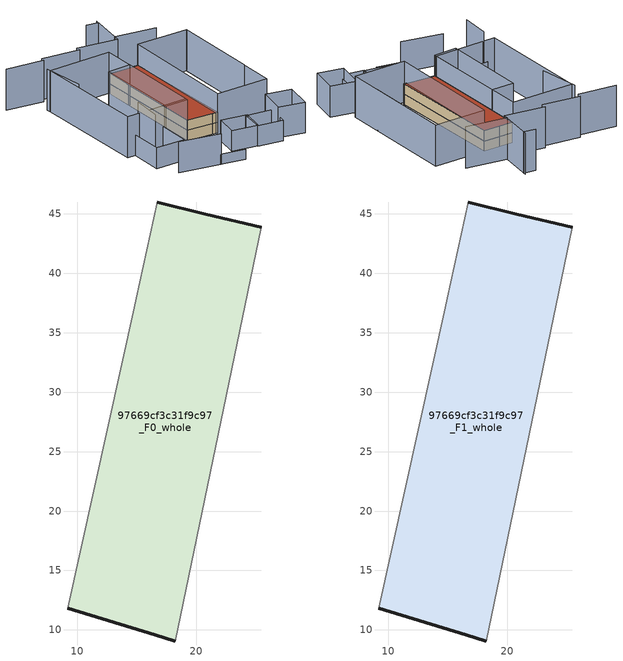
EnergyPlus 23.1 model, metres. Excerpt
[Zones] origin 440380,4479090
97669cf3c31f9c97_F0_whole
 floor ground (EU_floor_Construction): 18.24,9.06 25.46,43.86 20.81,45 16.71,46.01 14.94,37.89 14.76,37.1 9.18,11.83 16.49,9.6 z0
 wall outside (EU_wall_Construction): 18.24,9.06 16.49,9.6 9.18,11.83 / 16.71,46.01 20.81,45 25.46,43.86 z0:3
 wall adiabatic (EU_wall_Construction): 25.46,43.86 18.24,9.06 / 9.18,11.83 14.76,37.1 14.94,37.89 16.71,46.01 z0:3
97669cf3c31f9c97_F1_whole
 floor to 97669cf3c31f9c97_F0_whole (EU_floor_Construction): 18.24,9.06 25.46,43.86 20.81,45 16.71,46.01 14.94,37.89 14.76,37.1 9.18,11.83 16.49,9.6 z3
 wall outside (EU_wall_Construction): 18.24,9.06 16.49,9.6 9.18,11.83 / 16.71,46.01 20.81,45 25.46,43.86 z3:6
 wall adiabatic (EU_wall_Construction): 25.46,43.86 18.24,9.06 / 9.18,11.83 14.76,37.1 14.94,37.89 16.71,46.01 z3:6
 roof outside (EU_roof_Construction): 25.46,43.86 18.24,9.06 16.49,9.6 9.18,11.83 14.76,37.1 14.94,37.89 16.71,46.01 20.81,45 z6
shading: -6.7,0.65 4.4,-4.32 / 33.38,-8.07 26.44,-4.89 / 26.44,-4.89 30.03,2.93 / 30.03,2.93 36.97,-0.26 / 36.97,-0.26 33.38,-8.07 z0:9; 2.17,14.59 -0.11,4.63 / -0.11,4.63 -8.74,6.61 / -8.74,6.61 -6.47,16.56 / -6.47,16.56 2.17,14.59 / 21.56,2.2 28.58,-0.57 / 28.58,-0.57 26.03,-7.02 / 26.03,-7.02 19.02,-4.26 / 19.02,-4.26 21.56,2.2 / 15.02,5.27 22.09,2.25 / 22.09,2.25 19.38,-4.09 / 19.38,-4.09 12.31,-1.07 / 12.31,-1.07 15.02,5.27 z0:6; 4.35,-4.29 10.91,-7.16 z0:3; 34.82,14.71 40.7,40.15 / -1.55,51.58 -2.76,39.45 / 28.71,61.2 24.35,50 / 24.35,50 13.07,54.39 / 36.25,47.02 24.89,51.5 / 12.9,53.11 2.19,56.96 / 28.38,60.35 25.06,61.66 / 1.79,55.83 -8.89,59.67 / 40.74,40.35 32.57,4.76 / 32.57,4.76 17.29,8.27 / 17.29,8.27 25.46,43.86 / 25.46,43.86 40.74,40.35 / 14.77,37.16 9.18,11.83 / 9.18,11.83 2.48,13.31 / 2.48,13.31 8.07,38.64 / 8.07,38.64 14.77,37.16 / 16.8,46.41 9.39,12.59 / 9.39,12.59 -9.08,16.64 / -9.08,16.64 -1.67,50.46 / -1.67,50.46 16.8,46.41 z0:12; -5.29,16.19 -7.87,8.02 z0:15
[Building]
EU S2 Campaign: North Axis=0; Terrain=City; Solar Distribution=FullExterior
[Site:Location]
Madrid: Latitude=40.5; Longitude=-3.5; Time Zone=1; Elevation=609
[SizingPeriod:WeatherFileDays]
AnnualSizingPeriod: Begin Month=1; Begin Day of Month=1; End Month=12; End Day of Month=31; Day of Week for Start Day=Monday; Use Weather File Daylight Saving Period=No; Use Weather File Rain and Snow Indicators=No
[MATERIAL]
EU_InternalMass_Material: Roughness=MediumRough; Thickness=0.1; Conductivity=1; Density=1800; Specific Heat=900; Thermal Absorptance=0.9; Solar Absorptance=0.7; Visible Absorptance=0.7
[MATERIAL:NOMASS] Roughness=MediumRough; Thermal Absorptance=0.9; Solar Absorptance=0.7; Visible Absorptance=0.7
Name | Thermal Resistance
EU_wall_NoMass | 0.419739
EU_roof_NoMass | 0.352165
EU_floor_NoMass | 0.608284
[CONSTRUCTION]
EU_wall_Construction: EU_wall_NoMass
EU_roof_Construction: EU_roof_NoMass
EU_floor_Construction: EU_floor_NoMass
EU_InternalMass_Construction: EU_InternalMass_Material
[ZONE] Type=1; Multiplier=1; Ceiling Height=autocalculate; Volume=975.039; Floor Area=autocalculate; Part of Total Floor Area=Yes
97669cf3c31f9c97_F0_whole; 97669cf3c31f9c97_F1_whole
[INTERNALMASS] Construction=EU_InternalMass_Construction; Surface Area=267.883
Name | Zone or ZoneList
97669cf3c31f9c97_F0_whole_EU_InternalMass | 97669cf3c31f9c97_F0_whole
97669cf3c31f9c97_F1_whole_EU_InternalMass | 97669cf3c31f9c97_F1_whole
[OTHEREQUIPMENT] Fuel Type=Electricity; Design Level Calculation Method=Watts/Area; Power per Zone Floor Area=1; Fraction Latent=0; Fraction Radiant=0; Fraction Lost=0; Carbon Dioxide Generation Rate=0; EndUse Subcategory=EU_Step8_InternalGains
Name | Zone or ZoneList or Space or SpaceList | Schedule
EU_Step8_InternalGain_97669cf3c31f9c97_F0_whole_f000 | 97669cf3c31f9c97_F0_whole | EU_Step8_GainSchedule_97669cf3c31f9c97_F0_whole_f000
EU_Step8_InternalGain_97669cf3c31f9c97_F1_whole_f000 | 97669cf3c31f9c97_F1_whole | EU_Step8_GainSchedule_97669cf3c31f9c97_F1_whole_f000
[ZONEVENTILATION:DESIGNFLOWRATE] Schedule=EU_AlwaysOn; Design Flow Rate Calculation Method=AirChanges/Hour; Air Changes per Hour=0.703302; Ventilation Type=Natural; Fan Pressure Rise=0; Fan Total Efficiency=1; Constant Term Coefficient=1; Temperature Term Coefficient=0; Velocity Term Coefficient=0; Velocity Squared Term Coefficient=0; Minimum Indoor Temperature=-100; Maximum Indoor Temperature=100; Delta Temperature=-100; Minimum Outdoor Temperature=-100; Maximum Outdoor Temperature=100; Maximum Wind Speed=40
Name | Zone or ZoneList or Space or SpaceList
EU_ConstantAir_97669cf3c31f9c97_F0_whole | 97669cf3c31f9c97_F0_whole
EU_ConstantAir_97669cf3c31f9c97_F1_whole | 97669cf3c31f9c97_F1_whole
[HVACTEMPLATE:THERMOSTAT] Constant Heating Setpoint=20; Constant Cooling Setpoint=50
EU_HeatOnly_97669cf3c31f9c97_F0_whole; EU_HeatOnly_97669cf3c31f9c97_F1_whole
[HVACTEMPLATE:ZONE:IDEALLOADSAIRSYSTEM] System Availability Schedule=EU_AlwaysOn; Maximum Heating Supply Air Temperature=50; Minimum Cooling Supply Air Temperature=13; Maximum Heating Supply Air Humidity Ratio=0.0156; Minimum Cooling Supply Air Humidity Ratio=0.0077; Heating Limit=NoLimit; Cooling Limit=NoLimit; Heating Availability Schedule=EU_AlwaysOn; Cooling Availability Schedule=EU_CoolingOff; Dehumidification Control Type=ConstantSensibleHeatRatio; Cooling Sensible Heat Ratio=0.7; Dehumidification Setpoint=60; Humidification Control Type=None; Humidification Setpoint=30; Outdoor Air Method=None; Outdoor Air Flow Rate per Person=0.00944; Outdoor Air Flow Rate per Zone Floor Area=0; Outdoor Air Flow Rate per Zone=0; Demand Controlled Ventilation Type=None; Outdoor Air Economizer Type=NoEconomizer; Heat Recovery Type=None; Sensible Heat Recovery Effectiveness=0.7; Latent Heat Recovery Effectiveness=0.65
Name | Template Thermostat
97669cf3c31f9c97_F0_whole | EU_HeatOnly_97669cf3c31f9c97_F0_whole
97669cf3c31f9c97_F1_whole | EU_HeatOnly_97669cf3c31f9c97_F1_whole
[SIZING:ZONE] Zone Cooling Design Supply Air Temperature Input Method=SupplyAirTemperature; Zone Cooling Design Supply Air Temperature=13; Zone Heating Design Supply Air Temperature Input Method=SupplyAirTemperature; Zone Heating Design Supply Air Temperature=50; Zone Cooling Design Supply Air Humidity Ratio=0.008; Zone Heating Design Supply Air Humidity Ratio=0.008; Cooling Design Air Flow Method=DesignDay; Cooling Design Air Flow Rate=0; Cooling Minimum Air Flow per Zone Floor Area=0.000762; Cooling Minimum Air Flow=0; Cooling Minimum Air Flow Fraction=0.2; Heating Design Air Flow Method=DesignDay; Heating Design Air Flow Rate=0; Heating Maximum Air Flow per Zone Floor Area=0.002032; Heating Maximum Air Flow=0.141576; Heating Maximum Air Flow Fraction=0.3; Account for Dedicated Outdoor Air System=No; Dedicated Outdoor Air System Control Strategy=NeutralSupplyAir; Dedicated Outdoor Air Low Setpoint Temperature for Design=autosize; Dedicated Outdoor Air High Setpoint Temperature for Design=autosize; Zone Load Sizing Method=Sensible Load Only No Latent Load; Zone Latent Cooling Design Supply Air Humidity Ratio Input Method=HumidityRatioDifference; Zone Cooling Design Supply Air Humidity Ratio Difference=0.005; Zone Latent Heating Design Supply Air Humidity Ratio Input Method=HumidityRatioDifference; Zone Humidification Design Supply Air Humidity Ratio Difference=0.005
97669cf3c31f9c97_F0_whole; 97669cf3c31f9c97_F1_whole
[SCHEDULE:CONSTANT]
Name | Hourly Value
EU_AlwaysOn | 1
EU_CoolingOff | 0
[SCHEDULE:FILE] Column Number=1; Rows to Skip at Top=0; Number of Hours of Data=8760; Column Separator=Comma; Interpolate to Timestep=No; Minutes per Item=60; Adjust Schedule for Daylight Savings=Yes
Name | File
EU_Step8_GainSchedule_97669cf3c31f9c97_F0_whole_f000 | ../../schedules/97669cf3c31f9c97/97669cf3c31f9c97_F0_whole_f000_gain.csv
EU_Step8_GainSchedule_97669cf3c31f9c97_F1_whole_f000 | ../../schedules/97669cf3c31f9c97/97669cf3c31f9c97_F1_whole_f000_gain.csv
